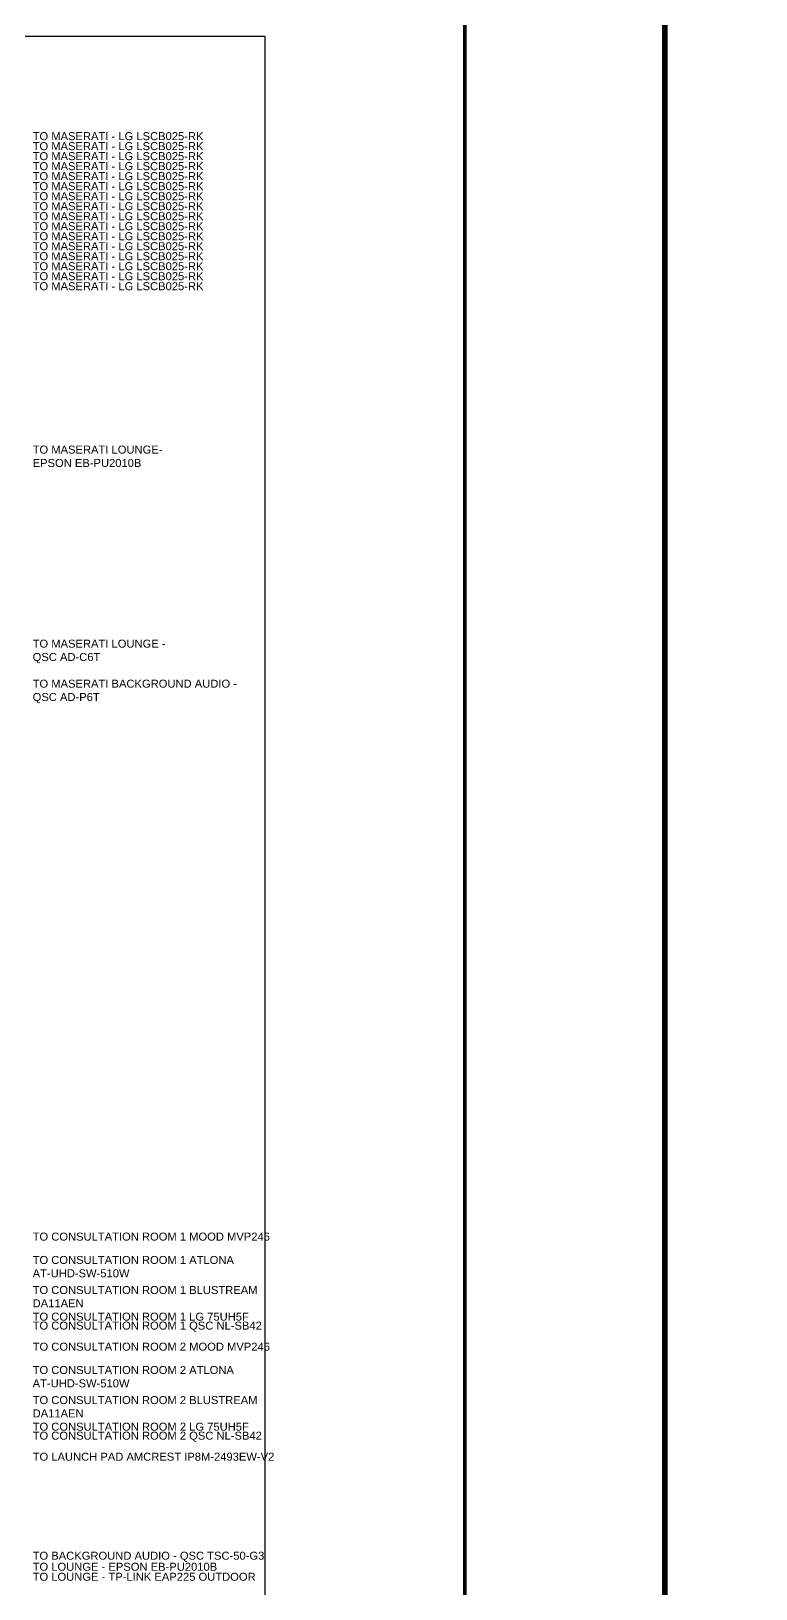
# Model space of a CAD drawing. Header units: millimetres. Extents: x -71336 to -35435, y -26189 to 22712.
# Drawn here: x -47562 to -47200, y -20617 to -19838 of the extents above; entities that cross this region are included whole.
import ezdxf
from ezdxf.enums import TextEntityAlignment as Align

# ---------------------------------------------------------------- set-up
doc = ezdxf.new("R2010")
doc.units = ezdxf.units.MM
doc.layers.add('SC - Text', color=7, linetype='Continuous')
doc.layers.add('SC - Titlesheet - Model', color=250, linetype='Continuous', plot=False)
doc.layers.add('SC - Xlines', color=252, linetype='Continuous', plot=False)
doc.styles.get("Standard").update_dxf_attribs({"font": 'arial.ttf', "height": 35})

# ---------------------------------------------------------------- blocks, each defined once
blk = doc.blocks.new('*U189')
at = {"layer": 'SC - Titlesheet - Model', "color": 6, "ltscale": 5, "const_width": 1}
blk.add_lwpolyline([(-365.5, -287), (365.5, -287), (365.5, 287), (-365.5, 287)], close=True, dxfattribs=at)
at = {"layer": 'SC - Titlesheet - Model', "color": 5, "lineweight": 30, "ltscale": 5, "flags": 104}
blk.add_attdef('ADDITIONS', text='', height=5, dxfattribs=at).set_placement((-365.5, -312), align=Align.TOP_LEFT)
blk.add_attdef('CHANGES', text='', height=5, dxfattribs=at).set_placement((0, -312), align=Align.TOP_CENTER)
blk.add_attdef('OMISSIONS', text='', height=5, dxfattribs=at).set_placement((365.5, -312), align=Align.TOP_RIGHT)

msp = doc.modelspace()

# ---------------------------------------------------------------- linework, layer by layer
at = {"layer": 'SC - Xlines', "ltscale": 5, "transparency": 33554687}
msp.add_lwpolyline([(-48645.154, -19840.818), (-47445.154, -19840.825), (-47445.154, -20779.725), (-48645.154, -20779.718)], close=True, dxfattribs=at)

# ---------------------------------------------------------------- block references
for p, xscale, yscale, zscale in [((-46224.613, -20512.175), 2.792177448794787, 2.792177448794787, 2.792177448794787), ((-48045.154, -20260.478), 1.915184678522737, 1.915184678522737, 1.915184678522737)]:
    msp.add_blockref('*U189', p, dxfattribs=dict(xscale=xscale, yscale=yscale, zscale=zscale))

# ---------------------------------------------------------------- texts
at = {"layer": 'SC - Text', "char_height": 4, "attachment_point": 4}
for s, insert, width in [('TO MASERATI {\\A1;\\fSansSerif|b0|i0|c2|p2;- LG LSCB025-RK}', (-47561.154, -19890.821), 129.70239), ('TO MASERATI {\\A1;\\fSansSerif|b0|i0|c2|p2;- LG LSCB025-RK}', (-47561.154, -19895.821), 129.70239), ('TO MASERATI {\\A1;\\fSansSerif|b0|i0|c2|p2;- LG LSCB025-RK}', (-47561.154, -19900.821), 129.70239), ('TO MASERATI {\\A1;\\fSansSerif|b0|i0|c2|p2;- LG LSCB025-RK}', (-47561.154, -19905.821), 129.70239), ('TO MASERATI {\\A1;\\fSansSerif|b0|i0|c2|p2;- LG LSCB025-RK}', (-47561.154, -19910.821), 129.70239), ('TO MASERATI {\\A1;\\fSansSerif|b0|i0|c2|p2;- LG LSCB025-RK}', (-47561.154, -19915.821), 129.70239), ('TO MASERATI {\\A1;\\fSansSerif|b0|i0|c2|p2;- LG LSCB025-RK}', (-47561.154, -19920.821), 129.70239), ('TO MASERATI {\\A1;\\fSansSerif|b0|i0|c2|p2;- LG LSCB025-RK}', (-47561.154, -19925.821), 129.70239), ('TO MASERATI {\\A1;\\fSansSerif|b0|i0|c2|p2;- LG LSCB025-RK}', (-47561.154, -19930.821), 129.70239), ('TO MASERATI {\\A1;\\fSansSerif|b0|i0|c2|p2;- LG LSCB025-RK}', (-47561.154, -19935.821), 129.70239), ('TO MASERATI {\\A1;\\fSansSerif|b0|i0|c2|p2;- LG LSCB025-RK}', (-47561.154, -19940.821), 129.70239), ('TO MASERATI {\\A1;\\fSansSerif|b0|i0|c2|p2;- LG LSCB025-RK}', (-47561.154, -19945.821), 129.70239), ('TO MASERATI {\\A1;\\fSansSerif|b0|i0|c2|p2;- LG LSCB025-RK}', (-47561.154, -19950.821), 129.70239), ('TO MASERATI {\\A1;\\fSansSerif|b0|i0|c2|p2;- LG LSCB025-RK}', (-47561.154, -19955.821), 129.70239), ('TO MASERATI {\\A1;\\fSansSerif|b0|i0|c2|p2;- LG LSCB025-RK}', (-47561.154, -19960.821), 129.70239), ('TO MASERATI {\\A1;\\fSansSerif|b0|i0|c2|p2;- LG LSCB025-RK}', (-47561.154, -19965.821), 129.70239), ('TO MASERATI{\\A1;\\fSansSerif|b0|i0|c2|p2; LOUNGE- \\PEPSON EB-PU2010B}', (-47561.154, -20050.821), 129.70239), ('TO MASERATI{\\A1;\\fSansSerif|b0|i0|c2|p2; LOUNGE - \\PQSC AD-C6T}', (-47561.154, -20148.321), 129.70239), ('TO MASERATI{\\A1;\\fSansSerif|b0|i0|c2|p2; BACKGROUND AUDIO - \\PQSC AD-P6T}', (-47561.154, -20168.321), 129.70239), ('TO CONSULTATION ROOM 1 MOOD MVP246', (-47561.154, -20440.821), 115.61306), ('TO CONSULTATION ROOM 1 ATLONA AT-UHD-SW-510W', (-47561.154, -20455.821), 114.39311), ('TO CONSULTATION ROOM 1 BLUSTREAM DA11AEN', (-47561.154, -20470.821), 129.70239), ('TO CONSULTATION ROOM 1 LG 75UH5F', (-47561.154, -20480.821), 114.25159), ('TO CONSULTATION ROOM 1 QSC NL-SB42', (-47561.154, -20485.821), 129.70239), ('TO CONSULTATION ROOM 2 MOOD MVP246', (-47561.154, -20495.821), 114.25159), ('TO CONSULTATION ROOM 2 ATLONA AT-UHD-SW-510W', (-47561.154, -20510.821), 114.39311), ('TO CONSULTATION ROOM 2 BLUSTREAM DA11AEN', (-47561.154, -20525.821), 129.70239), ('TO CONSULTATION ROOM 2 LG 75UH5F', (-47561.154, -20535.821), 114.25159), ('TO CONSULTATION ROOM 2 QSC NL-SB42', (-47561.154, -20540.821), 129.70239), ('TO LAUNCH PAD AMCREST IP8M-2493EW-V2', (-47561.154, -20550.821), 114.25159), ('TO{\\A1;\\fSansSerif|b0|i0|c2|p2; BACKGROUND AUDIO - QSC TSC-50-G3}', (-47561.154, -20600.821), 129.70239), ('TO LOUNGE{\\A1;\\fSansSerif|b0|i0|c2|p2; - EPSON EB-PU2010B}', (-47561.154, -20605.821), 129.70239), ('TO LOUNGE{\\A1;\\fSansSerif|b0|i0|c2|p2; - TP-LINK EAP225 OUTDOOR}', (-47561.154, -20610.821), 129.70239)]:
    msp.add_mtext(s, dxfattribs=dict(at, insert=insert, width=width))

doc.saveas('drawing.dxf')
